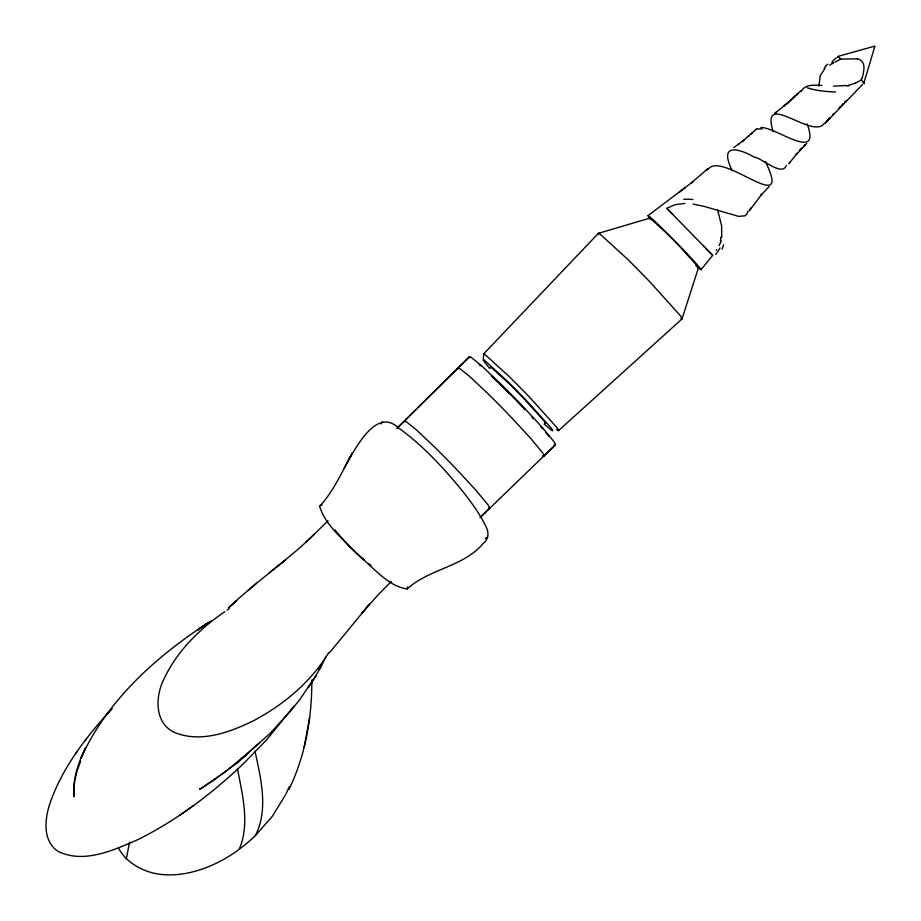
<?xml version="1.0" encoding="UTF-8"?>
<svg xmlns="http://www.w3.org/2000/svg" width="921" height="921" viewBox="0 0 921 921"><rect width="100%" height="100%" fill="white"/><g stroke="black" fill="none" stroke-linecap="round" stroke-linejoin="round"><path stroke-width="1.38" d="M407.681 586.85L407.197 588.933C387.96 586.665 371.727 565.575 356.911 553.981C343.602 539.349 325.562 525.81 319.668 506.389C333.92 490.778 342.313 471.115 352.478 452.81L348.069 460.834C357.198 445.856 377.046 407.266 398.735 428.069C422.751 445.384 443.024 467.361 461.766 490.156C470.527 501.312 479.208 512.732 485.436 525.546C488.936 531.429 489.362 538.797 483.237 543.378C463.528 567.025 429.393 568.591 407.197 588.933M483.364 359.904L483.617 354.032M747.679 211.416L746.885 214.167L745.054 215.825L738.55 216.354L704.484 206.5L693.133 204.082M74.141 795.882L73.83 789.17L74.751 780.686L76.996 771.326M288.941 789.516C305.404 755.611 312.012 717.517 311.828 680.009M721.765 237.468L721.592 225.783L717.609 209.746M309.56 717.839L304.172 747.196M285.602 794.673L272.34 816.305L255.347 835.635A160.185 158.458 13.4 0 1 239.184 849.289C208.273 872.555 158.308 888.362 126.384 858.66L129.527 842.243M721.016 240.83L720.636 242.016M863.794 83.247L874.95 46.085L837.569 56.492M824.364 123.172C813.508 140.832 759.767 88.497 773.122 131.553M862.424 76.834C863.898 71.308 865.89 63.077 859.846 59.623A9.993 9.901 -76.7 0 0 857.635 58.944L857.278 58.875M698.417 267.896L682.012 318.931L558.529 430.625M861.998 78.124L860.882 80.311L855.655 82.994M77.445 770.06L80.588 761.195M380.937 424.017L382.376 421.772M720.303 242.925L719.128 245.562M861.262 80.069L861.308 79.954A18.696 0.691 45.6 0 1 863.253 82.959M708.203 169.199C722.306 150.181 793.706 219.463 765.478 161.808M801.212 91.582C804.632 83.892 814.935 85.146 821.831 85.4M286.201 793.545L289.24 786.649M85.688 747.645L80.829 758.409C106.145 702.447 153.116 659.068 203.679 625.716M85.319 748.462C78.055 763.359 72.206 779.903 74.175 796.711L73.83 789.17M344.189 468.536L348.242 460.512M326.138 656.604L319.23 669.602L320.888 666.539M322.649 663.339L315.972 675.623L300.2 699.016L290.599 711.058L270.072 733.427L237.365 762.703L213.396 780.432L199.673 789.389L200.156 789.078M328.693 652.69C311.022 681.828 283.944 704.473 254.104 720.441C230.077 732.23 200.801 743.305 174.483 732.437C154.475 723.25 155.131 696.829 163.65 679.767C176.521 651.527 199.466 629.02 224.782 611.648M748.957 211.266L761.748 194.319L760.539 195.597L769.254 186.514M308.374 687.607L315.972 675.623L315.546 676.279M111.89 708.802C86.562 736.455 62.709 766.951 50.171 802.732C44.715 818.527 42.147 841.207 58.449 851.603C84.421 863.91 113.755 850.048 137.931 839.595C176.924 820.208 211.968 793.614 243.432 763.682L267.009 739.436L293.776 706.303M716.745 249.591L716.227 250.339M239.184 849.289C250.19 823.95 242.292 794.685 237.434 768.425M75.718 753.516L77.065 751.674M85.008 740.68L86.298 738.918M788.837 163.846L797.079 153.266L796.078 154.763L806.715 143.423M255.347 835.635C268.656 809.674 260.931 778.383 254.944 751.099M824.963 123.472L862.459 84.582M700.996 269.715L712.681 255.347L666.781 208.307L675.151 204.646L684.81 203.437M329.476 652.793L369.471 604.153L361.677 613.478L378.427 594.471L391.298 581.508M792.417 98.846L800.89 90.707M793.752 97.35L795.376 96.083L792.313 98.674M111.844 708.848L107.193 713.798M483.721 353.871L598.328 233.404M788.031 102.634L793.948 97.407L790.886 99.998L792.486 98.685M397.216 428.081L469.491 356.703L396.951 428.392M836.268 57.758L832.066 61.834M314.234 534.376L305.703 542.469L328.049 520.802M707.478 169.015L691.257 183.026L692.88 181.748L648.039 215.641M480.129 517.521L489.627 508.242M544.012 455.964L555.398 444.831L480.29 517.395M258.951 743.235L235.339 764.004L247.196 754.057L224.505 772.351L199.673 789.389M824.871 68.672L820.162 75.741L818.907 86.114M754.046 131.116L742.361 141.42L743.961 140.165L733.807 147.556M487.623 537.231L485.217 538.532M307.591 540.696C282.194 564.055 253.701 583.776 228.742 607.676L236.605 600.734L230.987 605.73M247.53 590.925L256.441 583.258M678.938 192.477L682.047 189.887L679.94 191.637M282.183 562.616L285.498 559.968L268.851 573.127M788.111 102.53L774.653 113.49M179.56 815.373L193.491 805.622M738.515 144.275L739.39 143.676M207.133 623.482L197.301 630.194L208.215 622.757M212.797 780.824L213.396 780.432M211.231 620.984L199.132 628.652L209.194 622.274M227.107 610.047L229.248 608.712M829.648 65.126L833.735 62.824M320.105 505.56L322.062 505.019M834.979 62.179L840.769 59.105L856.967 58.829M598.731 233.243L649.823 218.139M848.725 85.158L853.905 83.684A42.101 38.924 86.3 0 0 855.609 82.878M846.975 85.492L833.482 86.137M760.873 127.524C775.286 126.649 821.889 163.408 807.107 123.978M556.457 429.474L557.527 430.211A61.293 2.763 45.6 0 0 556.814 427.448L530.197 397.895A50.218 2.268 45.6 0 0 509.566 376.942L484.734 354.274A61.293 2.763 45.6 0 0 483.905 354.792M368.884 563.848L371.128 565.563M364.405 560.279L349.094 546.28L337.04 532.499M479.162 364.601L480.704 365.936M544.127 424.12L551.644 430.372A56.63 2.556 45.6 0 0 550.988 427.816L526.398 400.497A46.407 2.095 45.6 0 0 507.333 381.144L484.377 360.192A56.63 2.556 45.6 0 0 485.045 362.747L489.673 368.388M492.942 377.529L500.195 384.425A53.337 2.406 45.6 0 1 509.313 393.532M491.25 375.733L496.546 380.845M499.619 383.815L503.799 387.891M712.578 255.255L703.402 245.872M666.769 208.296L672.721 214.386M519.858 404.169L525.028 409.615M540.615 426.561L542.527 428.702M532.05 417.236L533.374 418.721M545.773 432.444L548.997 436.301M335.163 529.886L336.407 531.624M732.276 170.822C718.403 142.79 738.389 148.097 754.575 157.261C761.011 157.503 782.539 177.269 786.315 165.308M126.384 858.671A50.39 49.849 13.4 0 1 118.337 847.884M404.733 422.071A69.685 3.765 45.7 0 1 405.827 421.334L416.2 429.693L434.344 446.823A57.079 3.085 45.7 0 1 457.795 470.631L476.468 490.881L487.773 504.524A69.685 3.765 45.7 0 1 488.349 507.885M469.687 357.82A70.364 3.799 45.7 0 1 470.781 357.072L481.269 365.51L499.573 382.814A57.632 3.108 45.7 0 1 523.255 406.852L542.124 427.286L553.521 441.067A70.364 3.799 45.7 0 1 554.108 444.463M542.722 455.596A70.364 3.799 45.7 0 0 542.124 452.188L530.726 438.419L511.869 417.984A57.632 3.108 45.7 0 0 488.188 393.935L469.871 376.643L459.395 368.204A70.364 3.799 45.7 0 0 458.29 368.953M661.658 227.867A37.634 1.393 45.5 0 0 648.58 215.894A38.509 1.428 45.5 0 0 648.096 216.009A37.842 1.393 45.5 0 0 650.963 219.67M695.769 265.478A37.842 1.393 45.5 0 0 696.541 263.959A37.842 1.393 45.5 0 0 667.978 234.095A38.509 1.428 45.5 0 0 661.704 227.901M862.597 76.961A21.793 12.065 -81.4 0 1 862.16 78.262M838.317 57.574A18.696 0.691 45.6 0 1 840.781 59.128M683.773 199.362A49.653 41.975 39.2 0 1 692.891 199.512M824.122 68.304A37.047 24.522 10.7 0 1 825.769 66.726M825.193 66.254A38.935 22.576 -0.9 0 1 827.806 64.228M831.905 63.135A41.364 6.102 -23.3 0 1 833.217 62.432M848.966 85.699A41.629 34.48 19.9 0 1 847.182 86.067M835.646 91.962A32.857 8.231 2.7 0 1 807.349 87.806M756.97 129.193A27.02 9.302 35.8 0 1 762.185 129.067M754.84 130.794A27.423 10.35 45.7 0 1 756.578 128.882M720.821 237.204A49.584 35.355 29.3 0 1 720.452 240.623M720.775 242.039A49.089 35.067 2.2 0 1 720.452 242.96M723.561 244.687A36.011 20.769 -26.1 0 1 721.972 249.257M720.026 247.864A21.436 5.549 -45.9 0 1 715.698 254.403M505.479 389.548A37.047 1.669 45.6 0 1 519.858 404.169M490.812 367.916A44.795 2.026 45.6 0 1 491.411 367.537L509.566 384.103A36.702 1.658 45.6 0 1 524.636 399.403L544.092 421.012A44.795 2.026 45.6 0 1 544.61 423.027M598.65 234.245A68.453 3.085 45.6 0 1 599.571 233.669L627.305 258.985A56.089 2.533 45.6 0 1 650.353 282.379L680.078 315.396A68.453 3.085 45.6 0 1 680.872 318.482M649.892 218.749A39.799 1.796 45.6 0 1 650.433 218.415L666.551 233.128A32.603 1.474 45.6 0 1 679.951 246.724L697.232 265.927A39.799 1.796 45.6 0 1 697.692 267.712M805.081 144.758L803.964 146.266L805.081 144.758M789.976 162.315L789.435 163.017L790.034 162.269M827.426 120.582L826.252 122.056L827.426 120.582M833.862 113.502L832.665 114.952L833.862 113.502M751.156 208.111L750.005 209.47L751.214 208.054M840.551 106.571L839.261 107.976L840.551 106.571M828.739 119.177L827.507 120.513L828.819 119.189M843.245 103.82L841.944 105.213L843.245 103.82M830.051 117.773L828.773 119.062L830.109 117.761M845.962 101.068L844.661 102.369L846.019 101.034M787.996 102.507L786.58 103.912L789.562 101.252L787.996 102.507M776.173 112.304L774.757 113.709L776.265 112.281M786.546 103.774L785.129 105.178L786.661 103.797M785.083 105.029L783.667 106.422L785.199 105.04M802.502 147.648L801.235 148.88L802.628 147.671M751.962 133.131L751.191 133.844L751.962 133.131M749.084 135.767L748.313 136.469L749.084 135.767M798.173 93.401L796.619 94.736L798.173 93.401M707.65 169.084L706.039 170.42L707.65 169.084M796.792 94.748L795.18 96.037L796.792 94.748M801.235 149.087L799.819 150.181L801.305 149.052M685.166 187.596L683.52 188.817L685.166 187.596"/></g></svg>
